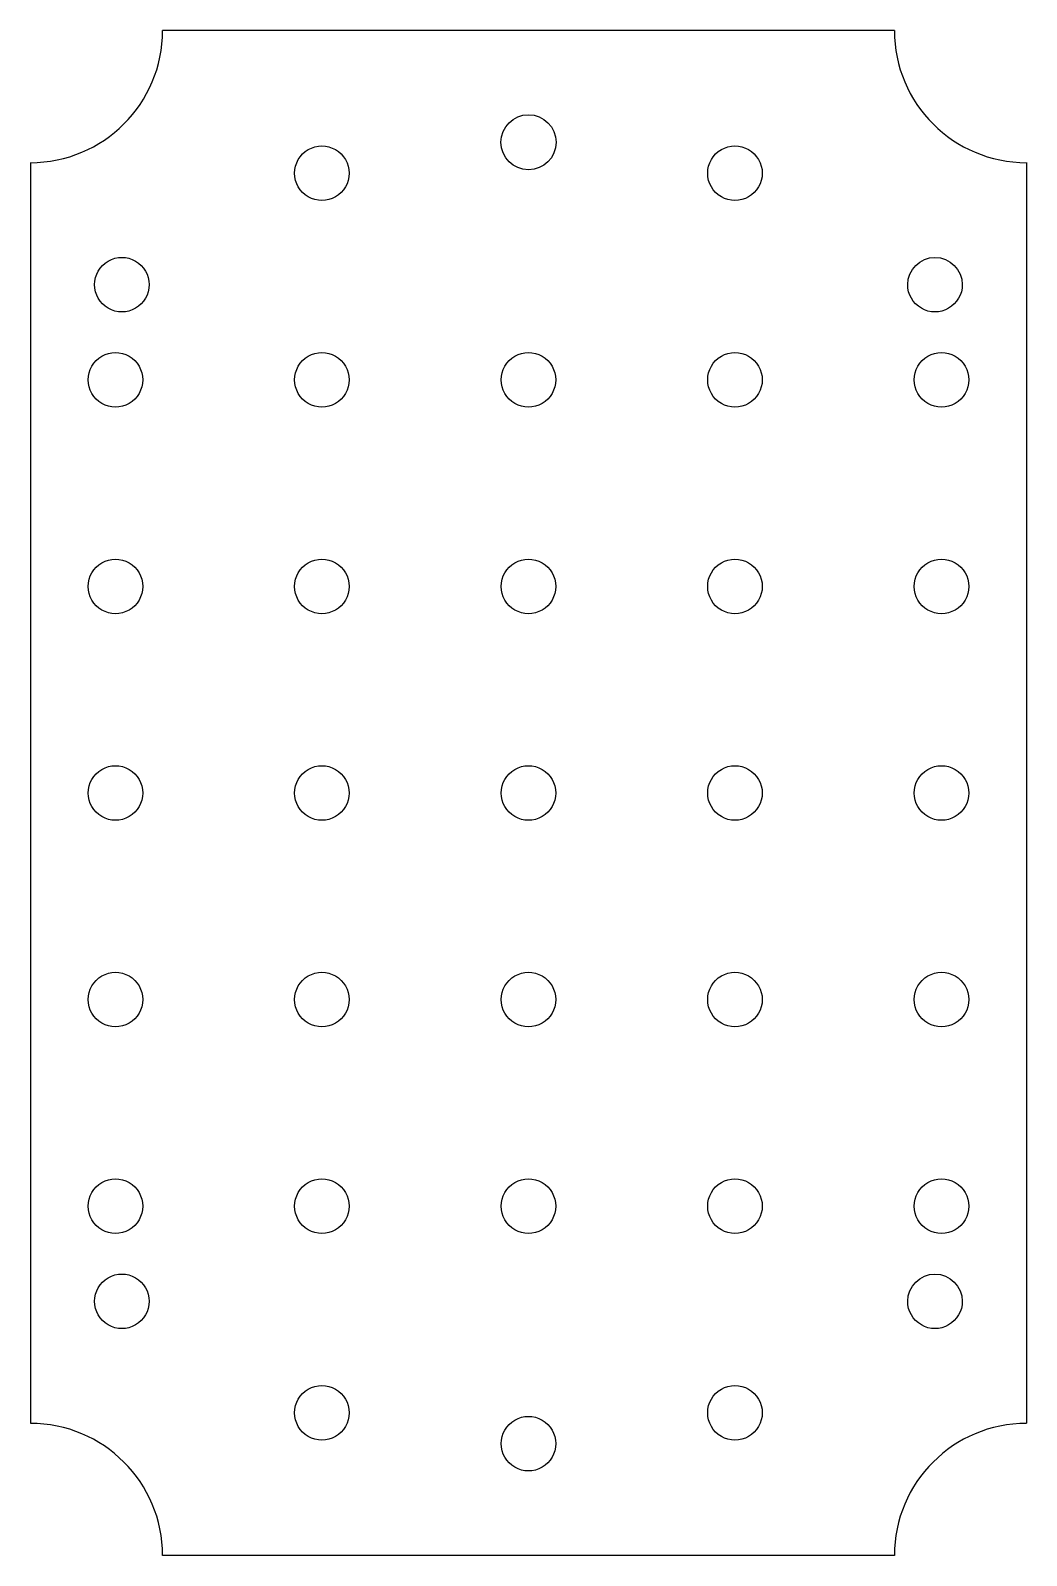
# Model space of a CAD drawing. Extents: x 15.4 to 64.4, y -78 to -3.
import ezdxf

# ---------------------------------------------------------------- set-up
doc = ezdxf.new("R2010")
doc.units = 0
doc.layers.get('0').update_dxf_attribs({"linetype": 'CONTINUOUS'})

msp = doc.modelspace()

# ---------------------------------------------------------------- linework, layer by layer
at = {"color": 7}
for p, q in [((57.946806, -3.03248), (21.947417, -3.03248)), ((41.301852, -8.529405), (41.301852, -8.529405)), ((15.447562, -9.532333), (15.447562, -71.531128)), ((64.446661, -9.532333), (64.446661, -71.531128)), ((31.126823, -10.053289), (31.126823, -10.053289)), ((51.446798, -10.053289), (51.446798, -10.053289)), ((21.286859, -15.532064), (21.286859, -15.532064)), ((61.286739, -15.532064), (61.286739, -15.532064)), ((20.966819, -20.21328), (20.966819, -20.21328)), ((31.126823, -20.21328), (31.126823, -20.21328)), ((41.286813, -20.21328), (41.286813, -20.21328)), ((51.446798, -20.21328), (51.446798, -20.21328)), ((61.606779, -20.21328), (61.606779, -20.21328)), ((20.966819, -30.373265), (20.966819, -30.373265)), ((31.126823, -30.373265), (31.126823, -30.373265)), ((41.286813, -30.373265), (41.286813, -30.373265)), ((51.446798, -30.373265), (51.446798, -30.373265)), ((61.606779, -30.373265), (61.606779, -30.373265)), ((20.966819, -40.533256), (20.966819, -40.533256)), ((31.126823, -40.533256), (31.126823, -40.533256)), ((41.286813, -40.533256), (41.286813, -40.533256)), ((51.446798, -40.533256), (51.446798, -40.533256)), ((61.606779, -40.533256), (61.606779, -40.533256)), ((20.966819, -50.693246), (20.966819, -50.693246)), ((31.126823, -50.693246), (31.126823, -50.693246)), ((41.286813, -50.693246), (41.286813, -50.693246)), ((51.446798, -50.693246), (51.446798, -50.693246)), ((61.606779, -50.693246), (61.606779, -50.693246)), ((20.966819, -60.853236), (20.966819, -60.853236)), ((31.126823, -60.853236), (31.126823, -60.853236)), ((41.286813, -60.853236), (41.286813, -60.853236)), ((51.446798, -60.853236), (51.446798, -60.853236)), ((61.606779, -60.853236), (61.606779, -60.853236)), ((21.286859, -65.531912), (21.286859, -65.531912)), ((61.286739, -65.531912), (61.286739, -65.531912)), ((31.126823, -71.013217), (31.126823, -71.013217)), ((51.446798, -71.013217), (51.446798, -71.013217)), ((41.286813, -72.532135), (41.286813, -72.532135)), ((57.946806, -78.030982), (21.947417, -78.030982))]:
    msp.add_line(p, q, dxfattribs=at)
for points in [[(15.446546, -9.532587), (19.036282, -9.532503), (21.946317, -6.622469), (21.946401, -3.032734)], [(57.946552, -3.032734), (57.946637, -6.622469), (60.856671, -9.532503), (64.446407, -9.532587)], [(38.592147, -8.529405), (38.592147, -7.781141), (39.198735, -7.174553), (39.947, -7.174553)], [(39.947, -7.174553), (40.695264, -7.174553), (41.301852, -7.781141), (41.301852, -8.529405)], [(28.442344, -10.053289), (28.442344, -9.573753), (28.698174, -9.130644), (29.113464, -8.890876)], [(29.113464, -8.890876), (29.528754, -8.651108), (30.040413, -8.651108), (30.455703, -8.890876)], [(30.455703, -8.890876), (30.870993, -9.130644), (31.126823, -9.573753), (31.126823, -10.053289)], [(39.947, -9.884257), (39.198735, -9.884257), (38.592147, -9.27767), (38.592147, -8.529405)], [(41.301852, -8.529405), (41.301852, -9.27767), (40.695264, -9.884257), (39.947, -9.884257)], [(48.76232, -10.053289), (48.76232, -9.573753), (49.018149, -9.130644), (49.43344, -8.890876)], [(49.43344, -8.890876), (49.84873, -8.651108), (50.360389, -8.651108), (50.775679, -8.890876)], [(50.775679, -8.890876), (51.190969, -9.130644), (51.446798, -9.573753), (51.446798, -10.053289)], [(29.113464, -11.215702), (28.698174, -10.975934), (28.442344, -10.532824), (28.442344, -10.053289)], [(31.126823, -10.053289), (31.126823, -10.532824), (30.870993, -10.975934), (30.455703, -11.215702)], [(49.43344, -11.215702), (49.018149, -10.975934), (48.76232, -10.532824), (48.76232, -10.053289)], [(51.446798, -10.053289), (51.446798, -10.532824), (51.190969, -10.975934), (50.775679, -11.215702)], [(30.455703, -11.215702), (30.040413, -11.455469), (29.528754, -11.455469), (29.113464, -11.215702)], [(50.775679, -11.215702), (50.360389, -11.455469), (49.84873, -11.455469), (49.43344, -11.215702)], [(19.2735, -14.369651), (19.68879, -14.129883), (20.200449, -14.129883), (20.615739, -14.369651)], [(58.602261, -15.532064), (58.602261, -14.790765), (59.203202, -14.189825), (59.9445, -14.189825)], [(59.9445, -14.189825), (60.685798, -14.189825), (61.286739, -14.790765), (61.286739, -15.532064)], [(18.60238, -15.532064), (18.60238, -15.052528), (18.858209, -14.609418), (19.2735, -14.369651)], [(20.615739, -14.369651), (21.031029, -14.609418), (21.286859, -15.052528), (21.286859, -15.532064)], [(19.2735, -16.694476), (18.858209, -16.454709), (18.60238, -16.011599), (18.60238, -15.532064)], [(21.286859, -15.532064), (21.286859, -16.011599), (21.031029, -16.454709), (20.615739, -16.694476)], [(59.27338, -16.694477), (58.85809, -16.454709), (58.602261, -16.011599), (58.602261, -15.532064)], [(61.286739, -15.532064), (61.286739, -16.011599), (61.03091, -16.454709), (60.615619, -16.694477)], [(20.615739, -16.694476), (20.200449, -16.934244), (19.68879, -16.934244), (19.2735, -16.694476)], [(60.615619, -16.694477), (60.200329, -16.934244), (59.68867, -16.934244), (59.27338, -16.694477)], [(18.28234, -20.21328), (18.28234, -19.733745), (18.53817, -19.290635), (18.95346, -19.050867)], [(18.95346, -19.050867), (19.36875, -18.8111), (19.880409, -18.8111), (20.295699, -19.050867)], [(20.295699, -19.050867), (20.710989, -19.290635), (20.966819, -19.733745), (20.966819, -20.21328)], [(28.442344, -20.21328), (28.442344, -19.733745), (28.698174, -19.290635), (29.113464, -19.050867)], [(29.113464, -19.050867), (29.528754, -18.8111), (30.040413, -18.8111), (30.455703, -19.050867)], [(30.455703, -19.050867), (30.870993, -19.290635), (31.126823, -19.733745), (31.126823, -20.21328)], [(38.602335, -20.21328), (38.602335, -19.733745), (38.858164, -19.290635), (39.273454, -19.050867)], [(39.273454, -19.050867), (39.688745, -18.8111), (40.200403, -18.8111), (40.615694, -19.050867)], [(40.615694, -19.050867), (41.030984, -19.290635), (41.286813, -19.733745), (41.286813, -20.21328)], [(48.76232, -20.21328), (48.76232, -19.733745), (49.018149, -19.290635), (49.43344, -19.050867)], [(49.43344, -19.050867), (49.84873, -18.8111), (50.360389, -18.8111), (50.775679, -19.050867)], [(50.775679, -19.050867), (51.190969, -19.290635), (51.446798, -19.733745), (51.446798, -20.21328)], [(58.9223, -20.21328), (58.9223, -19.733745), (59.17813, -19.290635), (59.59342, -19.050867)], [(59.59342, -19.050867), (60.00871, -18.8111), (60.520369, -18.8111), (60.935659, -19.050867)], [(60.935659, -19.050867), (61.350949, -19.290635), (61.606779, -19.733745), (61.606779, -20.21328)], [(18.95346, -21.375693), (18.53817, -21.135925), (18.28234, -20.692816), (18.28234, -20.21328)], [(20.966819, -20.21328), (20.966819, -20.692816), (20.710989, -21.135925), (20.295699, -21.375693)], [(29.113464, -21.375693), (28.698174, -21.135925), (28.442344, -20.692816), (28.442344, -20.21328)], [(31.126823, -20.21328), (31.126823, -20.692816), (30.870993, -21.135925), (30.455703, -21.375693)], [(39.273454, -21.375693), (38.858164, -21.135925), (38.602335, -20.692816), (38.602335, -20.21328)], [(41.286813, -20.21328), (41.286813, -20.692816), (41.030984, -21.135925), (40.615694, -21.375693)], [(49.43344, -21.375693), (49.018149, -21.135925), (48.76232, -20.692816), (48.76232, -20.21328)], [(51.446798, -20.21328), (51.446798, -20.692816), (51.190969, -21.135925), (50.775679, -21.375693)], [(59.59342, -21.375693), (59.17813, -21.135925), (58.9223, -20.692816), (58.9223, -20.21328)], [(61.606779, -20.21328), (61.606779, -20.692816), (61.350949, -21.135925), (60.935659, -21.375693)], [(20.295699, -21.375693), (19.880409, -21.615461), (19.36875, -21.615461), (18.95346, -21.375693)], [(30.455703, -21.375693), (30.040413, -21.615461), (29.528754, -21.615461), (29.113464, -21.375693)], [(40.615694, -21.375693), (40.200403, -21.615461), (39.688745, -21.615461), (39.273454, -21.375693)], [(50.775679, -21.375693), (50.360389, -21.615461), (49.84873, -21.615461), (49.43344, -21.375693)], [(60.935659, -21.375693), (60.520369, -21.615461), (60.00871, -21.615461), (59.59342, -21.375693)], [(18.28234, -30.373265), (18.28234, -29.893729), (18.53817, -29.45062), (18.95346, -29.210852)], [(18.95346, -29.210852), (19.36875, -28.971084), (19.880409, -28.971084), (20.295699, -29.210852)], [(20.295699, -29.210852), (20.710989, -29.45062), (20.966819, -29.893729), (20.966819, -30.373265)], [(28.442344, -30.373265), (28.442344, -29.893729), (28.698174, -29.45062), (29.113464, -29.210852)], [(29.113464, -29.210852), (29.528754, -28.971084), (30.040413, -28.971084), (30.455703, -29.210852)], [(30.455703, -29.210852), (30.870993, -29.45062), (31.126823, -29.893729), (31.126823, -30.373265)], [(38.602335, -30.373265), (38.602335, -29.893729), (38.858164, -29.45062), (39.273454, -29.210852)], [(39.273454, -29.210852), (39.688745, -28.971084), (40.200403, -28.971084), (40.615694, -29.210852)], [(40.615694, -29.210852), (41.030984, -29.45062), (41.286813, -29.893729), (41.286813, -30.373265)], [(48.76232, -30.373265), (48.76232, -29.893729), (49.018149, -29.45062), (49.43344, -29.210852)], [(49.43344, -29.210852), (49.84873, -28.971084), (50.360389, -28.971084), (50.775679, -29.210852)], [(50.775679, -29.210852), (51.190969, -29.45062), (51.446798, -29.893729), (51.446798, -30.373265)], [(58.9223, -30.373265), (58.9223, -29.893729), (59.17813, -29.45062), (59.59342, -29.210852)], [(59.59342, -29.210852), (60.00871, -28.971084), (60.520369, -28.971084), (60.935659, -29.210852)], [(60.935659, -29.210852), (61.350949, -29.45062), (61.606779, -29.893729), (61.606779, -30.373265)], [(18.95346, -31.535678), (18.53817, -31.29591), (18.28234, -30.852801), (18.28234, -30.373265)], [(20.966819, -30.373265), (20.966819, -30.852801), (20.710989, -31.29591), (20.295699, -31.535678)], [(29.113464, -31.535678), (28.698174, -31.29591), (28.442344, -30.852801), (28.442344, -30.373265)], [(31.126823, -30.373265), (31.126823, -30.852801), (30.870993, -31.29591), (30.455703, -31.535678)], [(39.273454, -31.535678), (38.858164, -31.29591), (38.602335, -30.852801), (38.602335, -30.373265)], [(41.286813, -30.373265), (41.286813, -30.852801), (41.030984, -31.29591), (40.615694, -31.535678)], [(49.43344, -31.535678), (49.018149, -31.29591), (48.76232, -30.852801), (48.76232, -30.373265)], [(51.446798, -30.373265), (51.446798, -30.852801), (51.190969, -31.29591), (50.775679, -31.535678)], [(59.59342, -31.535678), (59.17813, -31.29591), (58.9223, -30.852801), (58.9223, -30.373265)], [(61.606779, -30.373265), (61.606779, -30.852801), (61.350949, -31.29591), (60.935659, -31.535678)], [(20.295699, -31.535678), (19.880409, -31.775446), (19.36875, -31.775446), (18.95346, -31.535678)], [(30.455703, -31.535678), (30.040413, -31.775446), (29.528754, -31.775446), (29.113464, -31.535678)], [(40.615694, -31.535678), (40.200403, -31.775446), (39.688745, -31.775446), (39.273454, -31.535678)], [(50.775679, -31.535678), (50.360389, -31.775446), (49.84873, -31.775446), (49.43344, -31.535678)], [(60.935659, -31.535678), (60.520369, -31.775446), (60.00871, -31.775446), (59.59342, -31.535678)], [(18.28234, -40.533256), (18.28234, -40.05372), (18.53817, -39.610611), (18.95346, -39.370843)], [(18.95346, -39.370843), (19.36875, -39.131075), (19.880409, -39.131075), (20.295699, -39.370843)], [(20.295699, -39.370843), (20.710989, -39.610611), (20.966819, -40.05372), (20.966819, -40.533256)], [(28.442344, -40.533256), (28.442344, -40.05372), (28.698174, -39.610611), (29.113464, -39.370843)], [(29.113464, -39.370843), (29.528754, -39.131075), (30.040413, -39.131075), (30.455703, -39.370843)], [(30.455703, -39.370843), (30.870993, -39.610611), (31.126823, -40.05372), (31.126823, -40.533256)], [(38.602335, -40.533256), (38.602335, -40.05372), (38.858164, -39.610611), (39.273454, -39.370843)], [(39.273454, -39.370843), (39.688745, -39.131075), (40.200403, -39.131075), (40.615694, -39.370843)], [(40.615694, -39.370843), (41.030984, -39.610611), (41.286813, -40.05372), (41.286813, -40.533256)], [(48.76232, -40.533256), (48.76232, -40.05372), (49.018149, -39.610611), (49.43344, -39.370843)], [(49.43344, -39.370843), (49.84873, -39.131075), (50.360389, -39.131075), (50.775679, -39.370843)], [(50.775679, -39.370843), (51.190969, -39.610611), (51.446798, -40.05372), (51.446798, -40.533256)], [(58.9223, -40.533256), (58.9223, -40.05372), (59.17813, -39.610611), (59.59342, -39.370843)], [(59.59342, -39.370843), (60.00871, -39.131075), (60.520369, -39.131075), (60.935659, -39.370843)], [(60.935659, -39.370843), (61.350949, -39.610611), (61.606779, -40.05372), (61.606779, -40.533256)], [(18.95346, -41.695669), (18.53817, -41.455901), (18.28234, -41.012791), (18.28234, -40.533256)], [(20.966819, -40.533256), (20.966819, -41.012791), (20.710989, -41.455901), (20.295699, -41.695669)], [(29.113464, -41.695669), (28.698174, -41.455901), (28.442344, -41.012791), (28.442344, -40.533256)], [(31.126823, -40.533256), (31.126823, -41.012791), (30.870993, -41.455901), (30.455703, -41.695669)], [(39.273454, -41.695669), (38.858164, -41.455901), (38.602335, -41.012791), (38.602335, -40.533256)], [(41.286813, -40.533256), (41.286813, -41.012791), (41.030984, -41.455901), (40.615694, -41.695669)], [(49.43344, -41.695669), (49.018149, -41.455901), (48.76232, -41.012791), (48.76232, -40.533256)], [(51.446798, -40.533256), (51.446798, -41.012791), (51.190969, -41.455901), (50.775679, -41.695669)], [(59.59342, -41.695669), (59.17813, -41.455901), (58.9223, -41.012791), (58.9223, -40.533256)], [(61.606779, -40.533256), (61.606779, -41.012791), (61.350949, -41.455901), (60.935659, -41.695669)], [(20.295699, -41.695669), (19.880409, -41.935436), (19.36875, -41.935436), (18.95346, -41.695669)], [(30.455703, -41.695669), (30.040413, -41.935436), (29.528754, -41.935436), (29.113464, -41.695669)], [(40.615694, -41.695669), (40.200403, -41.935436), (39.688745, -41.935436), (39.273454, -41.695669)], [(50.775679, -41.695669), (50.360389, -41.935436), (49.84873, -41.935436), (49.43344, -41.695669)], [(60.935659, -41.695669), (60.520369, -41.935436), (60.00871, -41.935436), (59.59342, -41.695669)], [(18.95346, -49.530833), (19.36875, -49.291065), (19.880409, -49.291065), (20.295699, -49.530833)], [(29.113464, -49.530833), (29.528754, -49.291065), (30.040413, -49.291065), (30.455703, -49.530833)], [(39.273454, -49.530833), (39.688745, -49.291065), (40.200403, -49.291065), (40.615694, -49.530833)], [(49.43344, -49.530833), (49.84873, -49.291065), (50.360389, -49.291065), (50.775679, -49.530833)], [(59.59342, -49.530833), (60.00871, -49.291065), (60.520369, -49.291065), (60.935659, -49.530833)], [(18.28234, -50.693246), (18.28234, -50.21371), (18.53817, -49.770601), (18.95346, -49.530833)], [(20.295699, -49.530833), (20.710989, -49.770601), (20.966819, -50.21371), (20.966819, -50.693246)], [(28.442344, -50.693246), (28.442344, -50.21371), (28.698174, -49.770601), (29.113464, -49.530833)], [(30.455703, -49.530833), (30.870993, -49.770601), (31.126823, -50.21371), (31.126823, -50.693246)], [(38.602335, -50.693246), (38.602335, -50.21371), (38.858164, -49.770601), (39.273454, -49.530833)], [(40.615694, -49.530833), (41.030984, -49.770601), (41.286813, -50.21371), (41.286813, -50.693246)], [(48.76232, -50.693246), (48.76232, -50.21371), (49.018149, -49.770601), (49.43344, -49.530833)], [(50.775679, -49.530833), (51.190969, -49.770601), (51.446798, -50.21371), (51.446798, -50.693246)], [(58.9223, -50.693246), (58.9223, -50.21371), (59.17813, -49.770601), (59.59342, -49.530833)], [(60.935659, -49.530833), (61.350949, -49.770601), (61.606779, -50.21371), (61.606779, -50.693246)], [(18.95346, -51.855659), (18.53817, -51.615891), (18.28234, -51.172782), (18.28234, -50.693246)], [(20.966819, -50.693246), (20.966819, -51.172782), (20.710989, -51.615891), (20.295699, -51.855659)], [(29.113464, -51.855659), (28.698174, -51.615891), (28.442344, -51.172782), (28.442344, -50.693246)], [(31.126823, -50.693246), (31.126823, -51.172782), (30.870993, -51.615891), (30.455703, -51.855659)], [(39.273454, -51.855659), (38.858164, -51.615891), (38.602335, -51.172782), (38.602335, -50.693246)], [(41.286813, -50.693246), (41.286813, -51.172782), (41.030984, -51.615891), (40.615694, -51.855659)], [(49.43344, -51.855659), (49.018149, -51.615891), (48.76232, -51.172782), (48.76232, -50.693246)], [(51.446798, -50.693246), (51.446798, -51.172782), (51.190969, -51.615891), (50.775679, -51.855659)], [(59.59342, -51.855659), (59.17813, -51.615891), (58.9223, -51.172782), (58.9223, -50.693246)], [(61.606779, -50.693246), (61.606779, -51.172782), (61.350949, -51.615891), (60.935659, -51.855659)], [(20.295699, -51.855659), (19.880409, -52.095427), (19.36875, -52.095427), (18.95346, -51.855659)], [(30.455703, -51.855659), (30.040413, -52.095427), (29.528754, -52.095427), (29.113464, -51.855659)], [(40.615694, -51.855659), (40.200403, -52.095427), (39.688745, -52.095427), (39.273454, -51.855659)], [(50.775679, -51.855659), (50.360389, -52.095427), (49.84873, -52.095427), (49.43344, -51.855659)], [(60.935659, -51.855659), (60.520369, -52.095427), (60.00871, -52.095427), (59.59342, -51.855659)], [(18.28234, -60.853236), (18.28234, -60.373701), (18.53817, -59.930591), (18.95346, -59.690824)], [(18.95346, -59.690824), (19.36875, -59.451056), (19.880409, -59.451056), (20.295699, -59.690824)], [(20.295699, -59.690824), (20.710989, -59.930591), (20.966819, -60.373701), (20.966819, -60.853236)], [(28.442344, -60.853236), (28.442344, -60.373701), (28.698174, -59.930591), (29.113464, -59.690824)], [(29.113464, -59.690824), (29.528754, -59.451056), (30.040413, -59.451056), (30.455703, -59.690824)], [(30.455703, -59.690824), (30.870993, -59.930591), (31.126823, -60.373701), (31.126823, -60.853236)], [(38.602335, -60.853236), (38.602335, -60.373701), (38.858164, -59.930591), (39.273454, -59.690824)], [(39.273454, -59.690824), (39.688745, -59.451056), (40.200403, -59.451056), (40.615694, -59.690824)], [(40.615694, -59.690824), (41.030984, -59.930591), (41.286813, -60.373701), (41.286813, -60.853236)], [(48.76232, -60.853236), (48.76232, -60.373701), (49.018149, -59.930591), (49.43344, -59.690824)], [(49.43344, -59.690824), (49.84873, -59.451056), (50.360389, -59.451056), (50.775679, -59.690824)], [(50.775679, -59.690824), (51.190969, -59.930591), (51.446798, -60.373701), (51.446798, -60.853236)], [(58.9223, -60.853236), (58.9223, -60.373701), (59.17813, -59.930591), (59.59342, -59.690824)], [(59.59342, -59.690824), (60.00871, -59.451056), (60.520369, -59.451056), (60.935659, -59.690824)], [(60.935659, -59.690824), (61.350949, -59.930591), (61.606779, -60.373701), (61.606779, -60.853236)], [(18.95346, -62.015649), (18.53817, -61.775882), (18.28234, -61.332772), (18.28234, -60.853236)], [(20.966819, -60.853236), (20.966819, -61.332772), (20.710989, -61.775882), (20.295699, -62.015649)], [(29.113464, -62.015649), (28.698174, -61.775882), (28.442344, -61.332772), (28.442344, -60.853236)], [(31.126823, -60.853236), (31.126823, -61.332772), (30.870993, -61.775882), (30.455703, -62.015649)], [(39.273454, -62.015649), (38.858164, -61.775882), (38.602335, -61.332772), (38.602335, -60.853236)], [(41.286813, -60.853236), (41.286813, -61.332772), (41.030984, -61.775882), (40.615694, -62.015649)], [(49.43344, -62.015649), (49.018149, -61.775882), (48.76232, -61.332772), (48.76232, -60.853236)], [(51.446798, -60.853236), (51.446798, -61.332772), (51.190969, -61.775882), (50.775679, -62.015649)], [(59.59342, -62.015649), (59.17813, -61.775882), (58.9223, -61.332772), (58.9223, -60.853236)], [(61.606779, -60.853236), (61.606779, -61.332772), (61.350949, -61.775882), (60.935659, -62.015649)], [(20.295699, -62.015649), (19.880409, -62.255417), (19.36875, -62.255417), (18.95346, -62.015649)], [(30.455703, -62.015649), (30.040413, -62.255417), (29.528754, -62.255417), (29.113464, -62.015649)], [(40.615694, -62.015649), (40.200403, -62.255417), (39.688745, -62.255417), (39.273454, -62.015649)], [(50.775679, -62.015649), (50.360389, -62.255417), (49.84873, -62.255417), (49.43344, -62.015649)], [(60.935659, -62.015649), (60.520369, -62.255417), (60.00871, -62.255417), (59.59342, -62.015649)], [(18.60238, -65.531912), (18.60238, -65.052376), (18.858209, -64.609267), (19.2735, -64.369499)], [(19.2735, -64.369499), (19.68879, -64.129731), (20.200449, -64.129731), (20.615739, -64.369499)], [(20.615739, -64.369499), (21.031029, -64.609267), (21.286859, -65.052376), (21.286859, -65.531912)], [(58.602261, -65.531912), (58.602261, -64.790614), (59.203202, -64.189673), (59.9445, -64.189673)], [(59.9445, -64.189673), (60.685798, -64.189673), (61.286739, -64.790614), (61.286739, -65.531912)], [(19.2735, -66.694325), (18.858209, -66.454557), (18.60238, -66.011448), (18.60238, -65.531912)], [(21.286859, -65.531912), (21.286859, -66.011448), (21.031029, -66.454557), (20.615739, -66.694325)], [(59.27338, -66.694325), (58.85809, -66.454557), (58.602261, -66.011448), (58.602261, -65.531912)], [(61.286739, -65.531912), (61.286739, -66.011448), (61.03091, -66.454557), (60.615619, -66.694325)], [(20.615739, -66.694325), (20.200449, -66.934093), (19.68879, -66.934093), (19.2735, -66.694325)], [(60.615619, -66.694325), (60.200329, -66.934093), (59.68867, -66.934093), (59.27338, -66.694325)], [(29.113464, -69.850804), (29.528754, -69.611036), (30.040413, -69.611036), (30.455703, -69.850804)], [(49.43344, -69.850804), (49.84873, -69.611036), (50.360389, -69.611036), (50.775679, -69.850804)], [(28.442344, -71.013217), (28.442344, -70.533681), (28.698174, -70.090572), (29.113464, -69.850804)], [(30.455703, -69.850804), (30.870993, -70.090572), (31.126823, -70.533681), (31.126823, -71.013217)], [(48.76232, -71.013217), (48.76232, -70.533681), (49.018149, -70.090571), (49.43344, -69.850804)], [(50.775679, -69.850804), (51.190969, -70.090571), (51.446798, -70.533681), (51.446798, -71.013217)], [(29.113464, -72.17563), (28.698174, -71.935862), (28.442344, -71.492753), (28.442344, -71.013217)], [(31.126823, -71.013217), (31.126823, -71.492753), (30.870993, -71.935862), (30.455703, -72.17563)], [(39.273454, -71.369722), (39.688745, -71.129955), (40.200403, -71.129955), (40.615694, -71.369722)], [(49.43344, -72.17563), (49.018149, -71.935862), (48.76232, -71.492753), (48.76232, -71.013217)], [(51.446798, -71.013217), (51.446798, -71.492753), (51.190969, -71.935862), (50.775679, -72.17563)], [(21.946401, -78.032506), (21.946317, -74.442771), (19.036282, -71.532736), (15.446546, -71.532652)], [(38.602335, -72.532135), (38.602335, -72.0526), (38.858164, -71.60949), (39.273454, -71.369722)], [(40.615694, -71.369722), (41.030984, -71.60949), (41.286813, -72.0526), (41.286813, -72.532135)], [(64.446407, -71.532652), (60.856671, -71.532736), (57.946637, -74.442771), (57.946552, -78.032506)], [(30.455703, -72.17563), (30.040413, -72.415398), (29.528754, -72.415398), (29.113464, -72.17563)], [(39.273454, -73.694548), (38.858164, -73.45478), (38.602335, -73.011671), (38.602335, -72.532135)], [(41.286813, -72.532135), (41.286813, -73.011671), (41.030984, -73.45478), (40.615694, -73.694548)], [(50.775679, -72.17563), (50.360389, -72.415398), (49.84873, -72.415398), (49.43344, -72.17563)], [(40.615694, -73.694548), (40.200403, -73.934316), (39.688745, -73.934316), (39.273454, -73.694548)]]:
    msp.add_open_spline(points, degree=3, dxfattribs=at)

doc.saveas('drawing.dxf')
